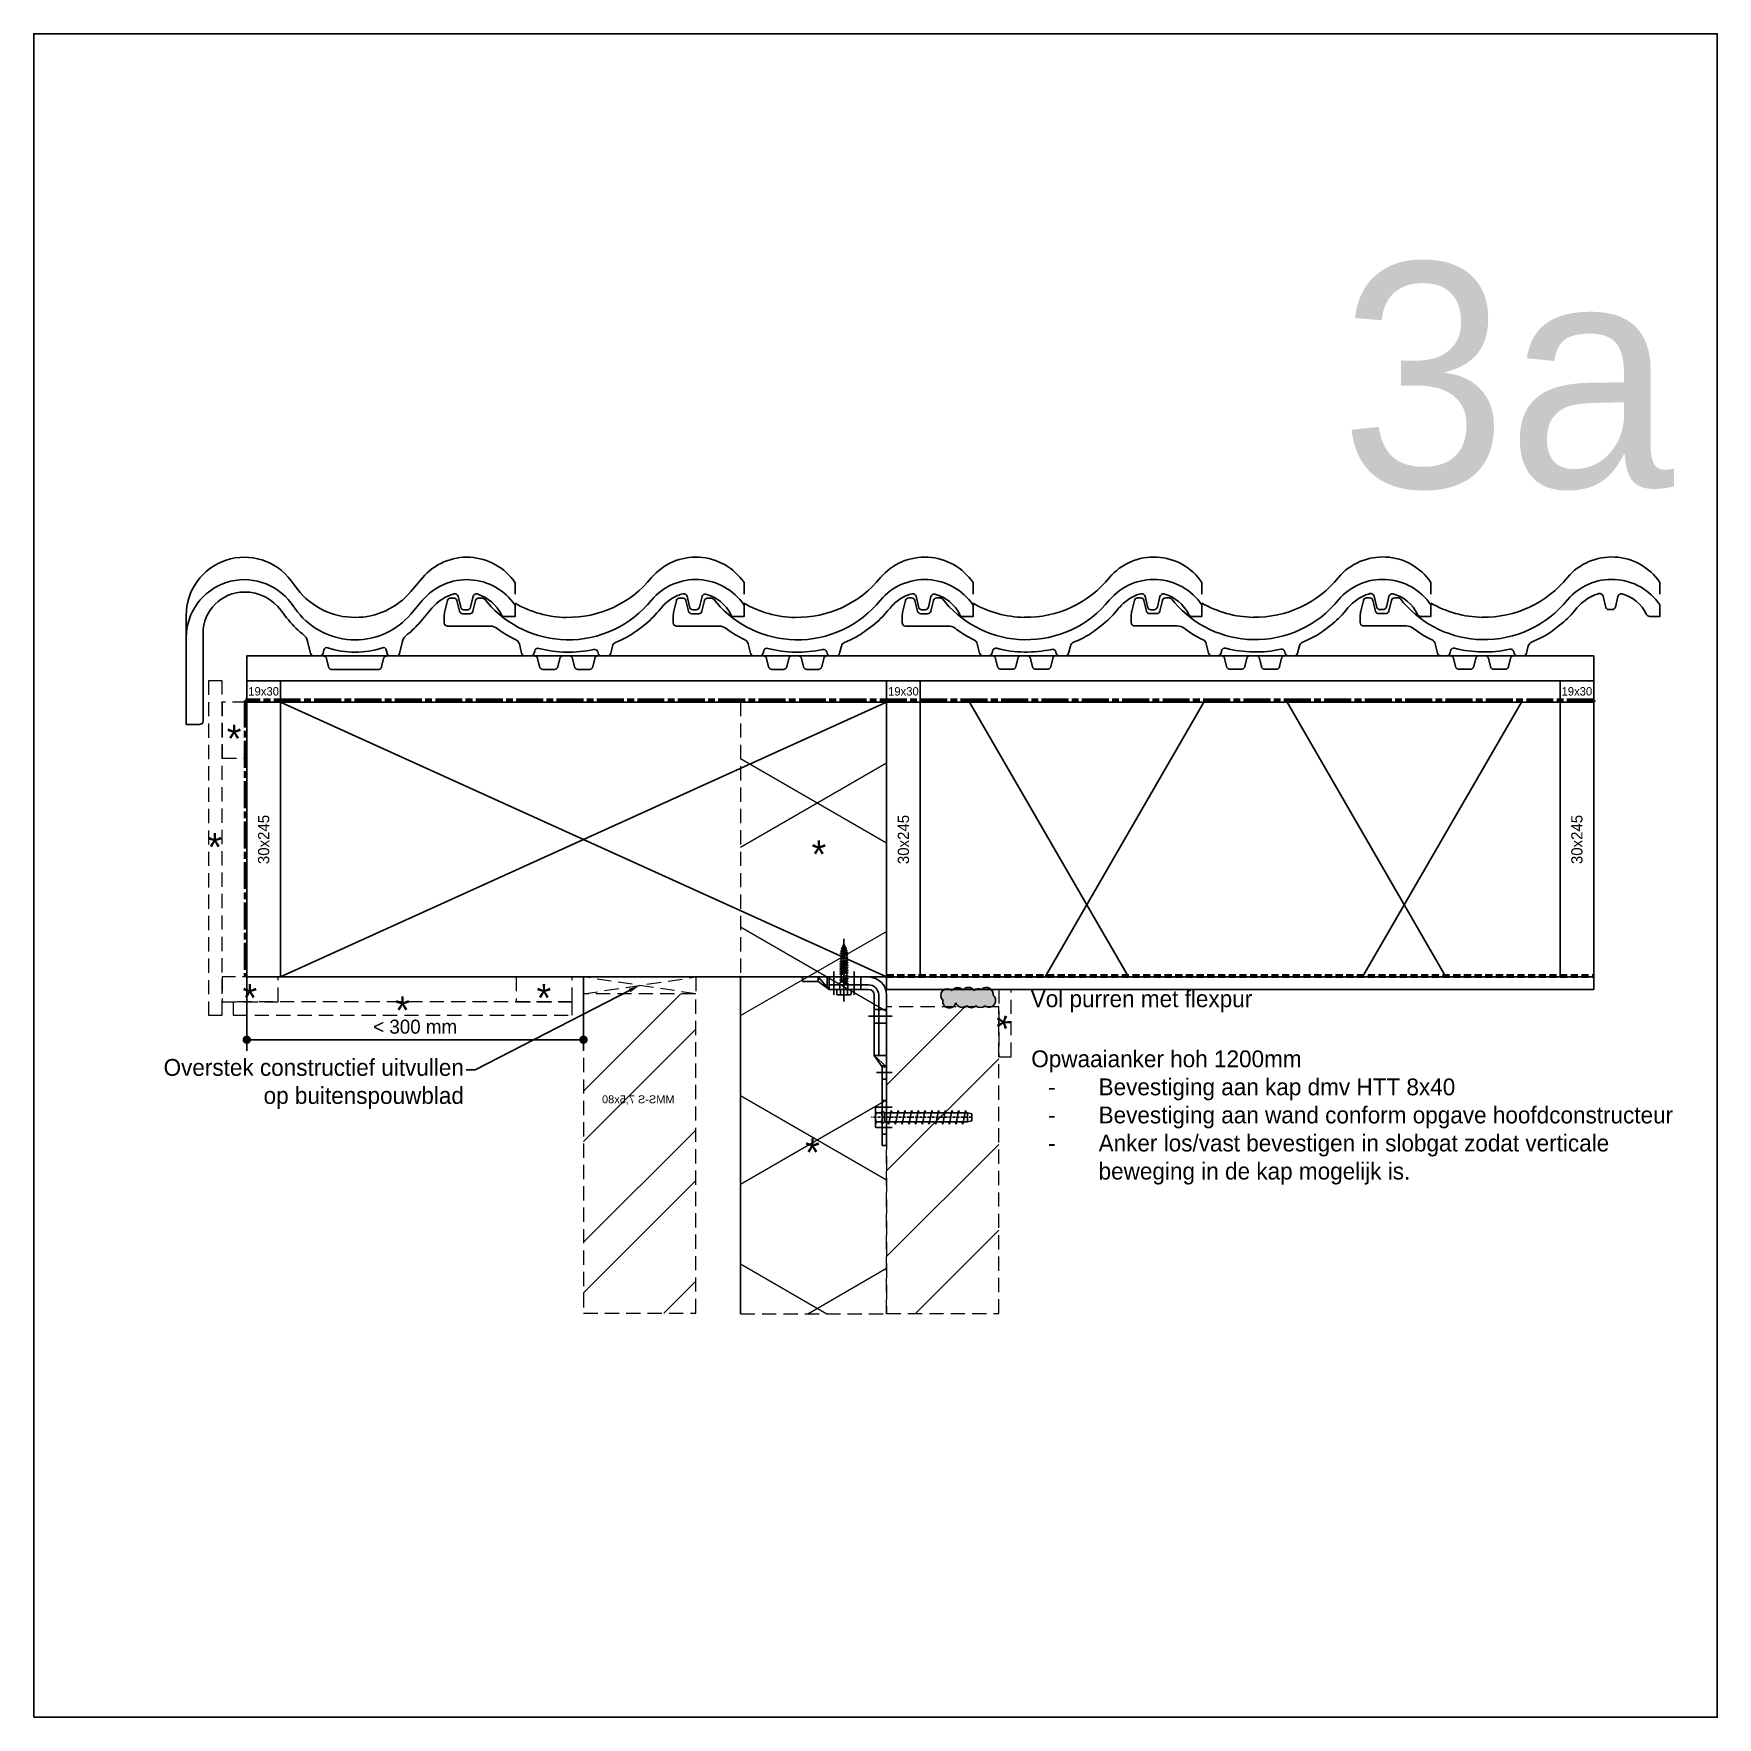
# Model space of a CAD drawing. Header units: millimetres. Extents: x -109306 to 269542, y -22401 to 197206.
# Drawn here: x 252542 to 254042, y -12974 to -11474 of the extents above; entities that cross this region are included whole.
import ezdxf
from ezdxf import colors
from ezdxf.entities.mleader import LeaderData, LeaderLine
from ezdxf.enums import TextEntityAlignment as Align
from ezdxf.math import Vec2, Vec3

# ---------------------------------------------------------------- set-up
doc = ezdxf.new("R2010")
doc.units = ezdxf.units.MM
for name, pattern in [('ACAD_ISO08W100', [36, 24, -3, 6, -3]), ('DASHDOT', [18.5, 12, -3, 0.5, -3]), ('DASHED', [19.049999999999997, 12.7, -6.35]), ('DASHED2', [9.524999999999999, 6.349999999999999, -3.174999999999999])]:
    doc.linetypes.add(name, pattern=pattern)
for name, color, linetype in [('EHP Bevestigingsmiddelen', 1, 'Continuous'), ('EHP Luchtdichting', 6, 'Continuous'), ('EHP Maatvoering', 1, 'Continuous'), ('EHP Tekst', 1, 'Continuous')]:
    doc.layers.add(name, color=color, linetype=linetype)
for name, color, linetype, lineweight in [('EHP Dampdichte folie', 3, 'DASHED2', 60), ('EHP Dampopen folie', 5, 'ACAD_ISO08W100', 60), ('EHP Derden', 8, 'DASHED', 13)]:
    doc.layers.add(name, color=color, linetype=linetype, lineweight=lineweight)
doc.layers.add('EHP Hulplijnen tekst niet printen', color=4, linetype='Continuous', plot=False)
doc.styles.add('BouwTek', font='arial.ttf')
doc.styles.get("Standard").update_dxf_attribs({"font": ''})
doc.styles.get('Standard').set_extended_font_data('Century Gothic')
doc.dimstyles.new('RFWOOD_FULL_DETAIL', dxfattribs={"dimscale": 5, "dimtxt": 2.5, "dimasz": 1.5, "dimexe": 2, "dimexo": 0, "dimgap": 1, "dimtad": 1, "dimdec": 0, "dimrnd": 0.001, "dimzin": 0, "dimdsep": 46, "dimtxsty": 'Standard', "dimblk1": 'DOT', "dimblk2": 'DOT', "dimsah": 1, "dimcen": 0.09, "dimdle": 2, "dimclrd": 6, "dimclre": 8, "dimclrt": 7, "dimazin": 0, "dimtfac": 1, "dimtdec": 0, "dimtix": 1, "dimtmove": 2, "dimatfit": 3, "dimfxl": 1, "dimtolj": 1, "dimtzin": 0, "dimarcsym": 0})

# ---------------------------------------------------------------- blocks, each defined once
blk = doc.blocks.new('*U732')
h = blk.add_hatch()
h.set_pattern_fill('ANSI32', color=0, scale=10)
h.set_pattern_definition([(45, (-2.842170943040401e-14, -215.6078754164402), (-67.35192090801866, 67.35192090801866), []), (45, (44.90129999999998, -215.6078754164402), (-67.35192090801866, 67.35192090801866), [])])
h.paths.add_polyline_path([(7.105427357601002e-15, 0), (100, -1.4210854715202e-14), (99.99999999999997, 284.3921245835598), (-2.842170943040401e-14, 284.3921245835598)])
at = {"color": 0}
blk.add_lwpolyline([(0, 0), (100, 0), (99.99999999999997, 284.3921245835598), (-2.842170943040401e-14, 284.3921245835598)], close=True, dxfattribs=at)
blk = doc.blocks.new('*U706')
h = blk.add_hatch()
h.set_pattern_fill('ISOLATIE', color=256, scale=129.9999999999988, angle=90.00000000000001, style=0, pattern_type=2)
h.set_pattern_definition([(150, (2.364686224609591e-12, 1.050131637030201e-27), (-64.99999999999936, -112.583302491976), []), (210, (2.364686224609591e-12, 1.050131637030201e-27), (64.9999999999994, -112.5833024919759), [])])
h.paths.add_polyline_path([(-129.9999999999996, 545.000016443372), (-129.9999999999988, -5.77315972805076e-14), (0, 0), (1.553966186667997e-12, 545.0000164433766), (-64.99999999999902, 545.0000164433744)])
blk.add_lwpolyline([(-129.9999999999996, 545.000016443372), (-129.9999999999988, -5.77315972805076e-14), (0, 0), (0, 0), (1.553966186667997e-12, 545.0000164433766), (-64.99999999999902, 545.0000164433744)], close=True)
blk = doc.blocks.new('BNOVH000A$2')
at = {"color": 1, "linetype": 'Continuous', "ltscale": 400}
for points in [[(45.592386, -53.586059, 0.232592), (121.575322, -18.130753, -0.494503), (204.000017, -22.588243), (204, -32.93457)], [(1.9e-05, -41.024791, 0.126341), (45.58945900000001, -53.731275)]]:
    blk.add_lwpolyline(points, format="xyb", dxfattribs=at)
at = {"color": 7, "linetype": 'Continuous', "ltscale": 400}
for points in [[(45.592386, -73.58605899999999, 0.232592), (121.575322, -38.13075300000001, -0.494503), (204.000017, -42.588243), (204, -52.858521), (194.875, -52.858521, -0.292827), (192.149783, -51.11279099999999, 0.223542), (170.094332, -32.852033, 0.414214), (166.57971, -35.136482), (164.266113, -44.5625, -0.346421), (161.349854, -46.85854699999999), (158.556641, -46.858521, -0.414214), (155.556641, -43.858521), (153.293213, -34.838989, 0.414214), (149.672974, -32.62670900000001, 0.08855700000000001), (140.130254, -36.63160300000001), (138.899536, -37.469849, 0.076541), (130.071862, -45.319056), (127.955322, -47.877319, -0.056075), (114.659558, -60.70658299999999), (108.661011, -65.319092, -0.059965), (94.763548, -73.569062), (89.578735, -75.85925300000001, 0.233616), (86.738502, -79.259638), (85.20129399999999, -85.627808, -0.346421), (82.285034, -87.923854), (77.009033, -87.923828, -0.346421), (74.092799, -85.627802), (73.79003900000001, -84.373779, 0.4142109999999999), (70.16982800000001, -82.16149200000001, -0.058465), (45.569881, -84.587471)], [(45.592408, -84.587402, -0.05844700000000001), (21.120639, -81.260894, 0.4227859999999999), (17.519728, -83.390025), (16.980347, -85.627808, -0.346421), (14.064087, -87.923854), (8.788086, -87.923828, -0.346421), (5.871852, -85.627802), (3.838379, -77.203979, 0.222432), (1.190827, -73.893491), (-0.357544, -73.129395), (-3.837891, -71.317627), (-7.476685000000001, -69.21264599999999), (-11.437134, -66.667847), (-14.688965, -64.353516), (-15.999023, -63.377563, 0.161461), (-21.973511, -61.396629), (-60.046753, -61.39660600000001, -0.414214), (-63.046753, -58.396607), (-63.046753, -52.776489, -0.059287), (-62.48829300000001, -48.083248), (-60.221436, -38.692627, -0.346421), (-57.305176, -36.39658), (-54.650146, -36.396606, -0.346421), (-51.733912, -38.692633), (-49.462891, -48.100586, 0.346421), (-46.546631, -50.396633), (-40.408691, -50.396484, 0.346418), (-37.492583, -48.10057800000001), (-35.221436, -38.692627, -0.346421), (-32.305176, -36.39658), (-29.294189, -36.396606, -0.226179), (-26.963456, -37.507776), (-24.622314, -40.396606, 0.213715), (45.59238, -73.586382)]]:
    blk.add_lwpolyline(points, format="xyb", dxfattribs=at)
at = {"color": 1, "linetype": 'Continuous', "ltscale": 400}
blk.add_lwpolyline([(77.009033, -87.923828), (14.064087, -87.923828)], dxfattribs=at)
at = {"color": 1, "linetype": 'DASHED2', "ltscale": 400}
for points in [[(17.174438, -87.923828, -0.346421), (20.090673, -90.21985500000001), (21.879028, -97.627808, 0.346418), (24.795166, -99.923736), (35.204712, -99.923828, 0.346421), (38.120946, -97.627801), (39.90918, -90.219849, -0.346421), (42.825439, -87.923802)], [(73.89855899999999, -87.923828, 0.346421), (70.982325, -90.21985500000001), (69.19397, -97.627808, -0.346418), (66.27783199999999, -99.923736), (55.868286, -99.923828, -0.346421), (52.952052, -97.627802), (51.163818, -90.219849, 0.346421), (48.24755800000001, -87.923802)]]:
    blk.add_lwpolyline(points, format="xyb", dxfattribs=at)
blk = doc.blocks.new('BNOVH708A$2')
at = {"color": 1, "linetype": 'Continuous', "ltscale": 400}
for points in [[(110.49939, -53.663574, 0.220627), (160.122191, -30.646905), (170.512207, -18.366943, -0.4960890000000001), (253.000171, -22.695805), (253, -32.93457)], [(-40, -149.010498), (-40, -51.870117, -0.7223970000000001), (53.516597, -20.947994), (59.16113299999999, -28.530029, 0.231646), (110.499397, -53.664827)]]:
    blk.add_lwpolyline(points, format="xyb", dxfattribs=at)
at = {"color": 7, "linetype": 'Continuous', "ltscale": 400}
for points in [[(110.500007, -84.664795, -0.081678), (86.161002, -80.662356, 0.446341), (82.712466, -82.521011), (81.943726, -85.70459, -0.346407), (79.027588, -88.000425), (73.751587, -88.000488, -0.34641), (70.83538100000001, -85.704577), (68.174438, -74.682129, 0.172778), (64.50206, -69.065289), (63.499023, -68.303223, -0.06636399999999999), (49.516721, -53.907146), (44.694824, -47.52002, 0.237391), (11.870608, -31.009372, 0.41421), (-24.991455, -67.871095), (-25, -146.010498, -0.414214), (-28, -149.010498), (-40, -149.010498), (-40, -71.871094, -0.722399), (53.516715, -40.94913), (59.16113299999999, -48.53125, 0.231647), (110.499397, -73.66614200000001)], [(110.49939, -73.664795, 0.220627), (160.122378, -50.648039), (170.512207, -38.368164, -0.4960890000000001), (252.999936, -42.696716), (253, -52.935303), (243.695679, -52.935303, -0.284369), (241.010958, -51.274062, 0.202325), (219.183568, -32.736117, 0.422576), (215.731153, -34.781817), (213.312866, -44.63916, -0.346421), (210.396725, -46.9353), (207.603394, -46.935303, -0.346421), (204.687159, -44.639276), (202.294922, -34.729492, 0.416647), (198.781493, -32.602533, 0.147992), (178.910039, -45.473095), (168.520142, -57.753174, -0.051314), (157.308292, -68.539615), (156.603638, -69.05761700000001, 0.176854), (152.804592, -74.769171), (150.164673, -85.70459, -0.346421), (147.248294, -88.00054300000001), (141.972412, -88.000488, -0.346418), (139.056185, -85.70449), (138.28772, -82.520996, 0.4463279999999999), (134.839078, -80.662126, -0.081682), (110.499988, -84.664845)]]:
    blk.add_lwpolyline(points, format="xyb", dxfattribs=at)
at = {"color": 1, "linetype": 'Continuous', "ltscale": 400}
blk.add_lwpolyline([(141.972412, -88.000488), (79.027466, -88.000488)], dxfattribs=at)
at = {"color": 1, "linetype": 'DASHED2', "ltscale": 400}
blk.add_lwpolyline([(138.861938, -88.000488, 0.346421), (135.945704, -90.296515), (134.157349, -97.70459, -0.346418), (131.241092, -100.000425), (89.75878900000001, -100.000488, -0.346421), (86.842555, -97.704462), (85.054321, -90.296631, 0.346421), (82.13818, -88.000491)], format="xyb", dxfattribs=at)
blk = doc.blocks.new('*U705')
h = blk.add_hatch()
h.set_pattern_fill('ISOLATIE', color=256, scale=244.9999999999975, style=0, pattern_type=2)
h.set_pattern_definition([(59.99999999999999, (0, -4.456524038687303e-12), (-212.1762239271853, 122.4999999999988), []), (120, (0, -4.456524038687303e-12), (-212.1762239271853, -122.4999999999987), [])])
h.paths.add_polyline_path([(569.9997119172252, 245.0000000000001), (0, 244.9999999999975), (0, 0), (569.9997119172339, -1.878378890497176e-12), (569.9997119172297, 122.4999999999991)])
blk.add_lwpolyline([(569.9997119172252, 245.0000000000001), (0, 244.9999999999975), (0, 0), (0, 0), (569.9997119172339, -1.878378890497176e-12), (569.9997119172297, 122.4999999999991)], close=True)
blk = doc.blocks.new('*U731')
h = blk.add_hatch()
h.set_pattern_fill('ANSI31', color=0, scale=17)
h.set_pattern_definition([(45, (0, 0), (-38.1660885145439, 38.1660885145439), [])])
h.paths.add_polyline_path([(99.99999999999997, 273.1353488022093), (-2.486899575160351e-14, 273.1353488022093), (3.552713678800501e-15, 5.684341886080801e-14), (99.99999999999999, 5.684341886080801e-14)])
at = {"color": 0}
blk.add_lwpolyline([(0, 0), (100, 0), (99.99999999999997, 273.1353488022093), (-2.842170943040401e-14, 273.1353488022093)], close=True, dxfattribs=at)
blk = doc.blocks.new('*U773')
blk.add_lwpolyline([(0, 0), (629.9997119169057, 0), (629.9997119169057, 11), (0, 11)], close=True)
blk = doc.blocks.new('*U753')
at = {"layer": 'EHP Luchtdichting'}
h = blk.add_hatch(color=256, dxfattribs=at)
h.dxf.hatch_style = 1
h.paths.add_polyline_path([(17.97759843484995, 6.701033137158445, 0.5009931629464284), (8.369659142077097, 6.442218687980644, 0.9851154384178544), (7.105427357601002e-15, -2.155247569103102, 0.9803917446527831), (11.76817132044754, -4.490560694216709, 0.5432578860194794), (21.46068808083244, -7.21113789483303, 0.3947850331532387), (29.65786921052789, -7.246099760520428, 0.3701170350084084), (37.46962585492904, -7.132079360571719, 0.9884348518990358), (44.9837491543077, 2.223051172029501, 0.7463641936139044), (34.64080124791234, 7.259944271381977, 0.3133491858978726), (27.82827717537232, 6.56387845980888, 0.5225869111324671)])
for centre, start, end in [((4.249297716562587, 2.080725626753555), 46.6284298213203, 224.9100278375493), ((13.27036341031687, 2.980557572958482), 38.3219227408045, 144.7641480450226), ((22.85524328130266, 3.206955182694209), 34.02034251008089, 144.384259526181), ((31.73535485930694, 2.010336544804695), 61.03723900159045, 130.6305988642216), ((39.0649711640636, 3.206955182694209), 350.5617818399565, 137.5071511889275), ((41.17227429106462, -2.410808921549737), 231.8947431954216, 50.56178183995671), ((5.907210330250173, -3.206373686267816), 169.9104195340665, 347.6413057235724), ((17.49690912049079, -2.706866993393724), 197.2944436649327, 311.3479246606533), ((25.57796785237284, -2.846735612404863), 226.6688991949124, 312.8423583533614), ((33.49728130617957, -2.635360691806646), 230.2154865366231, 311.4569730964595)]:
    blk.add_arc(centre, 6, start, end)
at = {"layer": 'EHP Tekst', "insert": (78.42660920917126, 6.621373258308957), "char_height": 15, "attachment_point": 1}
blk.add_mtext('Vol purren met flexpur', dxfattribs=at)
blk = doc.blocks.new('*U786')
blk.add_lwpolyline([(0, 0), (-1.230127111284674e-13, 245.0000000000001), (-30.00000000000011, 245.0000000000001), (-30, -1.332267629550188e-14)], close=True)
at = {"color": 1, "flags": 8}
blk.add_attdef('30X245', text='', height=10, rotation=90.00000000000001, dxfattribs=at).set_placement((-15.00000003211218, 122.5), align=Align.MIDDLE_CENTER)
blk = doc.blocks.new('*U787')
blk.add_lwpolyline([(0, 0), (30, 0), (30, 19), (0, 19)], close=True)
at = {"color": 1, "flags": 8}
blk.add_attdef('19X30', text='', height=7.5, dxfattribs=at).set_placement((14.99999999999999, 9.5), align=Align.MIDDLE_CENTER)
blk = doc.blocks.new('_DOT')
at = {"color": 0, "linetype": 'ByBlock'}
blk.add_line((-0.5, 0), (-1, 0), dxfattribs=at)
at = {"color": 0, "linetype": 'ByBlock', "const_width": 0.5}
blk.add_lwpolyline([(-0.25, 0, 1), (0.25, 0, 1)], format="xyb", close=True, dxfattribs=at)
blk = doc.blocks.new('*D859')
at = {"layer": 'Defpoints', "color": 0, "transparency": 16777216}
for p in [(252731.7076912734, -12314.11227824735), (253031.7080725903, -12314.11235137474), (253031.7080725903, -12370.0074834538)]:
    blk.add_point(p, dxfattribs=at)
at = {"layer": 'EHP Maatvoering', "color": 8, "lineweight": -2, "transparency": 16777216}
for p, q in [((252731.7076912734, -12314.11227824735), (252731.7076912734, -12380.0074834538)), ((253031.7080725903, -12314.11235137474), (253031.7080725903, -12380.0074834538))]:
    blk.add_line(p, q, dxfattribs=at)
at = {"layer": 'EHP Maatvoering', "color": 6, "lineweight": -2, "transparency": 16777216}
blk.add_line((252739.2076912734, -12370.0074834538), (253024.2080725903, -12370.0074834538), dxfattribs=at)
at = {"layer": 'EHP Maatvoering', "color": 6, "lineweight": -2, "transparency": 16777216, "xscale": 7.5, "yscale": 7.5, "zscale": 7.5, "rotation": 180}
blk.add_blockref('_DOT', (252731.7076912734, -12370.0074834538), dxfattribs=at)
at = {"layer": 'EHP Maatvoering', "color": 6, "lineweight": -2, "transparency": 16777216, "xscale": 7.5, "yscale": 7.5, "zscale": 7.5}
blk.add_blockref('_DOT', (253031.7080725903, -12370.0074834538), dxfattribs=at)
at = {"layer": 'EHP Maatvoering', "color": 7, "transparency": 16777216, "insert": (252881.7078819319, -12358.44307148915), "char_height": 12.5, "attachment_point": 5}
blk.add_mtext('\\A1;< 300 mm', dxfattribs=at)
blk = doc.blocks.new('7.5x80')
at = {"color": 1}
for p, q in [((-9, 0.2559569999993982), (-9, 5.652092999999695)), ((-8.405010999998922, 5.893807000000379), (8.38641600000119, 5.893807000000379)), ((-8.405010999998922, 0), (8.38641600000119, 0)), ((-5.682356000001164, 0), (-4, -2.10619300000053)), ((-4, 1.167035000000396), (-4, 4.741014999999607)), ((4, 1.167035000000396), (4, 4.741014999999607)), ((4, -2.10619300000053), (5.682356000001164, 0)), ((9, 0.2559569999993982), (9, 5.652092999999695)), ((-6, -8.181818000000021), (6, -6)), ((-6, -8.181818000000021), (-4, -9)), ((-6, -14.18181800000002), (6, -12)), ((-6, -14.18181800000002), (-4, -15)), ((-4, -76), (-4, -2.10619300000053)), ((-4, -2.10619300000053), (4, -2.10619300000053)), ((4, -76), (4, -2.10619300000053)), ((4, -5.181818000000021), (6, -6)), ((4, -11.18181800000002), (6, -12)), ((-6, -20.18181800000002), (6, -18)), ((-6, -20.18181800000002), (-4, -21)), ((-6, -26.18181800000002), (6, -24)), ((-6, -26.18181800000002), (-4, -27)), ((-6, -32.18181800000002), (6, -30)), ((4, -17.18181800000002), (6, -18)), ((4, -23.18181800000002), (6, -24)), ((4, -29.18181800000002), (6, -30)), ((-6, -32.18181800000002), (-4, -33)), ((-6, -38.18181800000002), (6, -36)), ((-6, -38.18181800000002), (-4, -39)), ((-6, -44.18181800000002), (6, -42)), ((-6, -44.18181800000002), (-4, -45)), ((4, -35.18181800000002), (6, -36)), ((4, -41.18181800000002), (6, -42)), ((-6, -50.18181800000002), (6, -48)), ((-6, -50.18181800000002), (-4, -51)), ((-6, -56.18181800000002), (6, -54)), ((-6, -56.18181800000002), (-4, -57)), ((-6, -62.18181800000002), (6, -60)), ((4, -47.18181800000002), (6, -48)), ((4, -53.18181800000002), (6, -54)), ((4, -59.18181800000002), (6, -60)), ((-6, -62.18181800000002), (-4, -63)), ((-6, -68.18181800000002), (6, -66)), ((-6, -68.18181800000002), (-4, -69)), ((-6, -74.18181800000002), (6, -72)), ((-6, -74.18181800000002), (-4, -75)), ((4, -65.18181800000002), (6, -66)), ((4, -71.18181800000002), (6, -72)), ((-4, -76), (4, -76)), ((-4, -76), (-3, -80)), ((-3, -80), (3, -80)), ((3, -80), (4, -76))]:
    blk.add_line(p, q, dxfattribs=at)
at = {"color": 1, "linetype": 'DASHDOT', "ltscale": 0.2}
blk.add_line((0, -80), (0, 9.550710999999865), dxfattribs=at)
at = {"color": 1}
for centre, radius, start, end in [((-8.405010999998922, 5.052662000000055), 0.844588, 93.10600000007227, 136.2379999999858), ((-8.405010999998922, 0.8509469999999055), 0.844588, 223.7620000000142, 266.8939999999277), ((-6.528705000000627, 3.342463999999381), 3.346741, 270, 319.4000000000457), ((-6.528705000000627, 2.565585000000283), 3.347038, 40.59999999995435, 83.92180500004196), ((-1.452701999998681, 2.565585000000283), 3.34702, 86.33069999998425, 139.4049999998976), ((-1.452701999998681, 3.342463999999381), 3.346741, 220.5950000001024, 273.6700000001035), ((1.471294999999373, 2.565585000000283), 3.347038, 40.59999999995435, 93.67420000004313), ((1.471294999999373, 3.342463999999381), 3.346741, 266.3259999999944, 319.4000000000457), ((6.547298000001319, 2.565585000000283), 3.34702, 86.33069999998425, 139.4049999998976), ((6.547298000001319, 3.342463999999381), 3.346741, 220.5950000001024, 273.6700000001035), ((8.405010999998922, 5.052662000000055), 0.844588, 43.76200000001416, 86.89399999992774), ((8.405010999998922, 0.8553879999999481), 0.844588, 273.1060000000723, 316.2379999999858)]:
    blk.add_arc(centre, radius, start, end, dxfattribs=at)
blk = doc.blocks.new('*U858')
blk.add_blockref('7.5x80', (0, 0))
at = {"layer": 'EHP Hulplijnen tekst niet printen', "insert": (-15.36094494551799, 217.1996690303858), "char_height": 7, "attachment_point": 5, "rotation": 90, "style": 'BouwTek'}
blk.add_mtext_dynamic_manual_height_columns('MMS-S 7,5x80', width=580.1215574265989, gutter_width=9, heights=[0], dxfattribs=at)
blk = doc.blocks.new('*U857')
at = {"color": 0, "linetype": 'ByBlock'}
for p, q in [((0, 3.500000000000004), (5.300206193627673, 3.500000000000004)), ((0, -3.499999999999996), (6.097363820561441, -3.499999999999996))]:
    blk.add_line(p, q, dxfattribs=at)
blk.add_lwpolyline([(-5, 5.35085296108446), (-5, -5.639528095693091, 0.4773415824535511), (-4, -6.350852961084453), (0, -6.350852961084453), (0, 6.35085296108446), (-4, 6.35085296108446, 0.414213562373095)], format="xyb", close=True, dxfattribs=at)
blk.add_lwpolyline([(0, -3.1754264805495), (-4, -3.1754264805495, -0.4142135623730932), (-5, -2.1754264805495), (-5, 2.175426480534956, -0.4142135623730986), (-4, 3.175426480534956), (0, 3.175426480534956)], format="xyb", dxfattribs=at)
for points in [[(5.300206193627673, 3.552713678800501e-15), (5.300206193627673, 3.500000000000004), (6.086444042361109, 2.516587842459561), (5.300206193627673, 3.552713678800501e-15)], [(6.086444042361109, 2.516587842459561), (7.00841226799821, 2.516587842459561)], [(6.097363820561441, -3.499999999999996), (7.187006991633098, 3.500000000000004)], [(6.097363820561441, -0.3162736933008965), (7.187006991633098, 3.500000000000004), (7.727742168310215, 2.516587842459561), (6.097363820561441, -3.499999999999996)], [(7.727742168310215, -2.499999999999996), (9.37061497051036, 3.500000000000004), (9.911350147172925, 2.516587842459561), (8.280971799438703, -3.499999999999996), (7.727742168310215, -2.499999999999996), (9.37061497051036, 3.500000000000004), (8.280971799438703, -3.499999999999996)], [(7.727742168310215, 2.516587842459561), (9.192020246875472, 2.516587842459561)], [(11.59259316504176, 2.516587842459561), (9.911350147172925, 2.516587842459561)], [(10.1283150864765, -2.499999999999996), (11.77118788867665, 3.500000000000004), (12.31192306535377, 2.516587842459561), (10.68154471760499, -3.499999999999996), (10.1283150864765, -2.499999999999996), (11.77118788867665, 3.500000000000004), (10.68154471760499, -3.499999999999996)], [(14.41052283960744, 2.516587842459561), (12.31192306535377, 2.516587842459561)], [(13.2569185034663, -2.499999999999996), (14.89979130566644, 3.500000000000004), (15.44052648234356, 2.516587842459561), (13.81014813459478, -3.499999999999996), (13.2569185034663, -2.499999999999996), (14.89979130566644, 3.500000000000004), (13.81014813459478, -3.499999999999996)], [(15.44052648234356, -2.499999999999996), (17.08339928452915, 3.500000000000004), (17.62413446120627, 2.516587842459561), (15.99375611345749, -3.499999999999996), (15.44052648234356, -2.499999999999996), (17.08339928452915, 3.500000000000004), (15.99375611345749, -3.499999999999996)], [(15.44052648234356, 2.516587842459561), (16.90480456089426, 2.516587842459561)], [(17.62413446120627, -2.499999999999996), (19.26700726340641, 3.500000000000004), (19.80774244006898, 2.516587842459561), (18.17736409233476, -3.499999999999996), (17.62413446120627, -2.499999999999996), (19.26700726340641, 3.500000000000004), (18.17736409233476, -3.499999999999996)], [(17.62413446120627, 2.516587842459561), (19.08841253977153, 2.516587842459561)], [(19.80774244006898, -2.499999999999996), (21.45061524228367, 3.500000000000004), (21.99135041894624, 2.516587842459561), (20.36097207119747, -3.499999999999996), (19.80774244006898, -2.499999999999996), (21.45061524228367, 3.500000000000004), (20.36097207119747, -3.499999999999996)], [(19.80774244006898, 2.516587842459561), (21.27202051864879, 2.516587842459561)], [(21.99135041894624, -2.499999999999996), (23.63422322114639, 3.500000000000004), (24.17495839780895, 2.516587842459561), (22.54458005006018, -3.499999999999996), (21.99135041894624, -2.499999999999996), (23.63422322114639, 3.500000000000004), (22.54458005006018, -3.499999999999996)], [(21.99135041894624, 2.516587842459561), (23.4556284975115, 2.516587842459561)], [(21.99135041894624, 2.516587842459561), (22.40012861309515, 2.516587842459561)], [(24.17495839780895, 2.516587842459561), (25.61066666927945, 2.516587842459561)], [(24.22858509862272, -2.451340227649776), (25.73629616959079, 3.25194443437795), (26.35856637668621, 2.516587842459561), (24.7818147297512, -3.451340227649776), (24.22858509862272, -2.451340227649776), (25.73629616959079, 3.25194443437795), (24.7818147297512, -3.451340227649776)], [(25.61066666927945, 2.516587842459561), (25.61224244420009, 2.516587842459561)], [(26.35856637668621, 2.516587842459561), (28.16465953312581, 2.516587842459561)], [(26.72917323249567, 2.516587842459561), (28.16488150395162, 2.516587842459561)], [(26.78279993329488, -2.415898418752473), (28.29051100426295, 3.25194443437795), (28.91278121137293, 2.516587842459561), (27.33602956442337, -3.415898418752473), (26.78279993329488, -2.415898418752473), (28.29051100426295, 3.25194443437795), (27.33602956442337, -3.415898418752473)], [(28.90139757635188, 2.530040247787841), (30.53496494058345, 2.487067792637394)], [(29.30658596049761, -2.352857594247322), (30.64029898056469, 3.203284102040929), (31.26256918766012, 2.467927510122539), (29.8598155916261, -3.194353122904428), (29.30658596049761, -2.352857594247322), (30.64029898056469, 3.203284102040929), (29.8598155916261, -3.194353122904428)], [(31.26256918766012, 2.467927510122539), (32.61620809900342, 2.341096145784835)], [(31.40929719089763, -2.330167866151893), (32.74301021096471, 3.203284102040929), (33.36528041806014, 2.467927510122539), (31.96252682202612, -3.17166339482355), (31.40929719089763, -2.330167866151893), (32.74301021096471, 3.203284102040929), (31.96252682202612, -3.17166339482355)], [(33.30651605418825, 2.276416637061633), (34.55666481480876, 2.159281948028369)], [(33.59436251821171, -2.159752397797998), (34.68264649645425, 2.705777096271053), (35.19574584929796, 1.902351320080928), (34.06112803029828, -2.820053727045885), (33.59436251821171, -2.159752397797998), (34.68264649645425, 2.705777096271053), (34.06112803029828, -2.820053727045885)], [(35.19574584929796, 1.902351320080928), (36.4614227504062, 1.603785699757285)], [(35.69397177723295, -1.662979292217639), (36.60468408337329, 2.157090105043611), (37.04590353462845, 1.262906108007886), (36.14213180975639, -2.232521709127465), (35.69397177723295, -1.662979292217639), (36.60468408337329, 2.157090105043611), (36.14213180975639, -2.232521709127465)], [(40.44551521918038, 3.552713678800501e-15), (36.33555049482675, -1.445949370172453)], [(37.04590353462845, 1.262906108007886), (40.44551521918038, 3.552713678800501e-15)], [(7.727742168310215, -2.499999999999996), (6.278971015737625, -2.499999999999996)], [(7.727742168310215, -2.499999999999996), (7.108902277599555, -2.499999999999996)], [(7.727742168310215, -2.499999999999996), (7.230067888667691, -2.499999999999996)], [(10.1283150864765, -2.499999999999996), (8.574108981105383, -2.499999999999996)], [(12.94624476104218, -2.499999999999996), (11.01035433825746, -2.499999999999996)], [(15.44052648234356, -2.499999999999996), (13.99175532977097, -2.499999999999996)], [(17.62413446120627, -2.499999999999996), (16.17536330863368, -2.499999999999996)], [(19.80774244006898, -2.499999999999996), (18.35897128751094, -2.499999999999996)], [(21.99135041894624, -2.499999999999996), (20.54257926637365, -2.499999999999996)], [(24.23312940778851, -2.437514989898769), (22.73698947844969, -2.440518693707414)], [(24.95406402823573, -2.430293445679123), (26.78279993329488, -2.415898418752473)], [(27.66557140588702, -2.403975108230949), (29.30658596049761, -2.352857594247322)], [(29.99249410885386, -2.292208688333627), (31.44463662216731, -2.211848493403519)], [(32.1075589080865, -2.185521161634821), (33.62321805134707, -2.057259007618992)], [(34.20228366141964, -1.997423420994888), (34.25177502332372, -1.993047329291581)], [(35.69437715913227, -1.661941527476298), (34.25177502332372, -1.993047329291581)]]:
    blk.add_lwpolyline(points, dxfattribs=at)
at = {"color": 0, "linetype": 'ByBlock', "ltscale": 0.5}
blk.add_lwpolyline([(44.85795265981869, -7.272404900504625e-12), (-10.83991717580648, -7.272404900504625e-12)], dxfattribs=at)
at = {"color": 0, "linetype": 'ByBlock'}
for centre, start, end in [((-4, 4.175426480534956), 180, 270), ((-4, -4.1754264805495), 90, 180)]:
    blk.add_arc(centre, 1.00000000000034, start, end, dxfattribs=at)
blk = doc.blocks.new('*U854')
for p, q in [((15.99999999999999, 4.717949072442852e-15), (74.99999999999999, 5.462040907698512e-15)), ((22.99999999999999, 5.22773955716138e-15), (22.99999999999999, -11)), ((28.99999999999999, 5.000000000000005), (28.99999999999998, -16)), ((46.99999999999999, 5.199235808224654e-15), (28.99999999999999, 4.776524410077137e-15)), ((46.99999999999999, 5.000000000000005), (46.99999999999999, -16)), ((50.99999999999999, 1.614741384344912e-16), (50.99999999999999, -11)), ((50.99999999999999, -11), (60.99999999999999, 8.89746259460957e-16)), ((52.99999999999999, 5.636199080840535e-15), (52.99999999999999, -9.6)), ((60.99999999999999, 8.89746259460957e-16), (60.99999999999999, -4)), ((74.99999999999999, 5.462040907698512e-15), (74.99999999999999, -3.999999999999995)), ((50.99999999999999, -7), (15.99999999999999, -6.999999999999996)), ((50.99999999999999, -11), (15.99999999999998, -11)), ((46.99999999999999, -11), (28.99999999999999, -11)), ((50.99999999999999, -11), (60.99999999999999, -4)), ((60.99999999999999, -4), (74.99999999999999, -3.999999999999995)), ((-1.617028959383777e-14, -15.99999999999999), (-4.158847272008294e-15, -150)), ((-1.065690307512833e-14, -29), (10.99999999999999, -29)), ((6.999999999999991, -70), (6.999999999999998, -16)), ((10.99999999999998, -16), (10.99999999999999, -70)), ((-5.000000000000012, -35), (15.99999999999999, -34.99999999999999)), ((-1.212647923410515e-14, -41), (10.99999999999999, -40.99999999999999)), ((-8.572527594031473e-15, -70), (10.99999999999999, -70)), ((10.99999999999999, -70), (-9.797174393178826e-15, -80)), ((10.99999999999999, -70), (3.99999999999999, -80)), ((-5.000000000000011, -85), (8.99999999999999, -85)), ((-9.674709713264091e-15, -79), (4.699999999999993, -79)), ((-9.797174393178826e-15, -80), (3.99999999999999, -80)), ((3.99999999999999, -80), (3.999999999999996, -150)), ((-4.038858514639912e-15, -91), (3.999999999999989, -91)), ((-5.000000000000007, -116), (8.999999999999993, -116)), ((-6.365687433019883e-15, -110), (3.999999999999994, -110)), ((-6.365687433019883e-15, -110), (-2.934200472860942e-15, -140)), ((3.999999999999997, -140), (3.999999999999994, -110)), ((-5.000000000000005, -134), (8.999999999999998, -134)), ((-2.934200472860942e-15, -140), (3.999999999999997, -140)), ((-4.158847272008294e-15, -150), (3.999999999999996, -150))]:
    blk.add_line(p, q)
for radius in [16, 9, 5]:
    blk.add_arc((15.99999999999998, -16), radius, 90, 180)
at = {"layer": 'EHP Bevestigingsmiddelen'}
for name, p, rotation in [('*U857', (37.99999999999999, -11), 89.99999999999997), ('*U858', (3.999999999999996, -125), 269.9999999999999)]:
    blk.add_blockref(name, p, dxfattribs=dict(at, rotation=rotation))

msp = doc.modelspace()

# ---------------------------------------------------------------- linework, layer by layer
for p, q in [((253331.7076912733, -12069.11222986564), (253901.7077072821, -12069.11222986564)), ((253171.7076912733, -12314.11224630901), (253171.7076912733, -12614.11224630901))]:
    msp.add_line(p, q)
msp.add_lwpolyline([(252731.7076914965, -12050.11227882322), (253931.7076914965, -12050.11227882322), (253931.7076914965, -12028.11227882322), (252731.7076914965, -12028.11227882322)], close=True)
msp.add_lwpolyline([(252761.7076912734, -12069.11227882322), (252761.7076912734, -12314.11224630901), (253301.7079953652, -12314.11224630901), (253301.7079953652, -12069.11224630901), (252761.7076912734, -12069.11227882322), (253301.7079953652, -12314.11224630901), (253301.7079953652, -12069.11224630901), (252761.7076912734, -12314.11224630901)])
at = {"layer": 'EHP Dampdichte folie'}
msp.add_line((253301.7076912733, -12313.11224630901), (253931.7077072821, -12313.11224630901), dxfattribs=at)
at = {"layer": 'EHP Dampopen folie'}
msp.add_lwpolyline([(253931.7077072821, -12068.70703491951), (253931.7077072821, -12067.70703491951), (252731.7076912734, -12067.70703491951), (252730.7076912734, -12067.70703491951), (252730.7076912734, -12313.11224573317), (252730.7076912734, -12313.11224573317), (252730.7076912734, -12313.11224573317)], dxfattribs=at)
at = {"layer": 'EHP Derden'}
for points in [[(252709.7076912803, -12348.11224573317), (252709.7076912803, -12050.11227882322), (252697.7076912803, -12050.11227882322), (252697.7076912803, -12348.11224573317)], [(252709.7076912734, -12119.11224644375), (252731.7076912734, -12119.11224644375), (252731.7076912734, -12069.11224630901), (252709.7076912734, -12069.11224630901)], [(252709.7076912803, -12314.11224573317), (252709.7076912803, -12336.11224573317), (252759.707691415, -12336.11224573317), (252759.707691415, -12314.11224573317)], [(252971.7075728808, -12314.11224630901), (252971.7075728808, -12336.11224630901), (253021.7075730155, -12336.11224630901), (253021.7075730155, -12314.11224630901)], [(253401.7079953652, -12325.11224630901), (253401.7079953652, -12385.11224630901), (253412.7079953652, -12385.11224630901), (253412.7079953652, -12325.11224630901)], [(252719.7076912803, -12348.11224573317), (253021.7076912734, -12348.11224573317), (253021.7076912734, -12336.11224573317), (252719.7076912803, -12336.11224573317)]]:
    msp.add_lwpolyline(points, close=True, dxfattribs=at)
msp.add_lwpolyline([(253031.7078275361, -12329.11214108691), (253031.7078433193, -12314.11224630901), (253131.7078433193, -12314.1123515311), (253131.7078275361, -12329.112246309), (253031.7078268759, -12329.112246309), (253131.7078433193, -12314.1123515311), (253131.7078275361, -12329.112246309), (253031.7078268759, -12314.11224630901)], dxfattribs=at)
at = {"layer": 'EHP Hulplijnen tekst niet printen'}
msp.add_lwpolyline([(252541.8415594435, -12973.68572610809), (254041.8415594435, -12973.68572610809), (254041.8415594435, -11473.68572610809), (252541.8415594435, -11473.68572610809)], close=True, dxfattribs=at)

# ---------------------------------------------------------------- block references
for name, p in [('BNOVH708A$2', (252717.7076912803, -11940.11179082321)), ('BNOVH000A$2', (252970.7076912803, -11940.11179082321)), ('BNOVH000A$2', (253174.7076911526, -11940.11212849665)), ('BNOVH000A$2', (253378.7076911526, -11940.03534649665)), ('BNOVH000A$2', (253582.7076911526, -11939.95856449664)), ('BNOVH000A$2', (253786.707691025, -11939.95890217008)), ('*U705', (253331.7079953648, -12314.11224630901)), ('*U753', (253351.7079871435, -12332.61229892005))]:
    msp.add_blockref(name, p)
ref = msp.add_blockref('*U787', (252731.7076912733, -12069.11224630901))
ref.add_attrib('19X30', '19x30', dxfattribs={"color": 1, "height": 7.5}).set_placement((252746.7076912733, -12059.61224630901), align=Align.MIDDLE_CENTER)
ref = msp.add_blockref('*U787', (253301.7079953652, -12069.11235153078))
ref.add_attrib('19X30', '19x30', dxfattribs={"color": 1, "height": 7.5}).set_placement((253316.7079953652, -12059.61235153077), align=Align.MIDDLE_CENTER)
ref = msp.add_blockref('*U787', (253901.7077072821, -12069.11224630901))
ref.add_attrib('19X30', '19x30', dxfattribs={"color": 1, "height": 7.5}).set_placement((253916.7077072821, -12059.61224630901), align=Align.MIDDLE_CENTER)
ref = msp.add_blockref('*U786', (252761.7076912734, -12314.11224630901))
ref.add_attrib('30X245', '30x245', dxfattribs={"color": 1, "height": 10, "rotation": 90}).set_placement((252746.7076912412, -12191.61224630901), align=Align.MIDDLE_CENTER)
ref = msp.add_blockref('*U786', (253331.7079953648, -12314.11224630901))
ref.add_attrib('30X245', '30x245', dxfattribs={"color": 1, "height": 10, "rotation": 90}).set_placement((253316.7079953327, -12191.61224630903), align=Align.MIDDLE_CENTER)
ref = msp.add_blockref('*U786', (253931.7077072821, -12314.11224630901))
ref.add_attrib('30X245', '30x245', dxfattribs={"color": 1, "height": 10, "rotation": 90}).set_placement((253916.70770725, -12191.61224630901), align=Align.MIDDLE_CENTER)
at = {"xscale": -1}
msp.add_blockref('*U854', (253301.7076912732, -12314.11224630901), dxfattribs=at)
at = {"xscale": -1, "rotation": 180}
msp.add_blockref('*U773', (253301.7079953652, -12314.11224630901), dxfattribs=at)
at = {"layer": 'EHP Derden'}
for name, p in [('*U706', (253301.7076912732, -12614.11236797416)), ('*U732', (253031.7072414334, -12613.50437089255)), ('*U731', (253301.7076912732, -12613.90962972301))]:
    msp.add_blockref(name, p, dxfattribs=at)

# ---------------------------------------------------------------- texts
for p in [(252713.9252234969, -12114.23985338669, 688), (252696.705277228, -12210.79698846341, 688), (253234.8800776376, -12217.23647301611, 688), (252727.9252235712, -12345.23985274349, 688), (252989.9251051716, -12345.23985331935, 688), (252863.9252235003, -12356.23985274349, 688), (253229.1559198881, -12482.867655704, 688)]:
    msp.add_text('*', height=25).set_placement(p)
msp.add_text('*', height=25, rotation=270).set_placement((253387.5908850597, -12347.90112968914, 688))
at = {"layer": 'EHP Hulplijnen tekst niet printen'}
msp.add_text('3a', height=200, dxfattribs=at).set_placement((253705.8021350482, -11877.87514933231))
at = {"layer": 'EHP Tekst', "insert": (253430.6173507581, -12379.51333109227), "char_height": 15, "attachment_point": 1}
msp.add_mtext_dynamic_manual_height_columns('Opwaaianker hoh 1200mm\\P\\pi-45,l60,t60;-^IBevestiging aan kap dmv HTT 8x40\\P-^IBevestiging aan wand conform opgave hoofdconstructeur\\P-^IAnker los/vast bevestigen in slobgat zodat verticale beweging in de kap mogelijk is. ', width=549.9150213017347, gutter_width=100, heights=[225.9630127812773], dxfattribs=at)

# ---------------------------------------------------------------- dimensions: what is measured, and where the dimension line sits
at = {"layer": 'EHP Maatvoering'}
dim = msp.add_linear_dim(base=(253031.7080725903, -12370.0074834538), p1=(252731.7076912734, -12314.11227824735), p2=(253031.7080725903, -12314.11235137474), text='< 300 mm', dimstyle='RFWOOD_FULL_DETAIL', dxfattribs=at)
dim.commit()
dim.dimension.update_dxf_attribs({"geometry": '*D859', "text_midpoint": (252881.7078819319, -12358.44307148915)})

# ---------------------------------------------------------------- leaders
at = {"layer": 'EHP Tekst'}
ml = msp.add_multileader_mtext('Standard', dxfattribs=at)
ml.set_content('Overstek constructief uitvullen\\Pop buitenspouwblad', color=256)
ml.set_leader_properties()
ml.build(insert=Vec2(0, 0))
ml.multileader.update_dxf_attribs({"arrow_head_size": 10})
ctx = ml.context
ctx.base_point, ctx.char_height, ctx.arrow_head_size, ctx.plane_origin = Vec3(252623.522217446, -12396.69502713857), 15, 10, Vec3(253081.707827206, -12321.612246309)
ctx.text_align_type = 2
notes = []
notes.append((ctx, [(0, (1, 1, 0), (252935.1449230884, -12396.69502713857), (-1, 0), 8, [(0, [(253081.707827206, -12321.61224630901)], 0, [])])]))
ctx.mtext.insert, ctx.mtext.alignment, ctx.mtext.flow_direction = Vec3(252925.1449230884, -12387.16579532348), 3, 5
for ctx, leaders in notes:
    for number, flags, end, landing, length, lines in leaders:
        leader = LeaderData()
        leader.index, (leader.has_last_leader_line, leader.has_dogleg_vector, leader.attachment_direction) = number, flags
        leader.last_leader_point, leader.dogleg_vector, leader.dogleg_length = Vec3(end), Vec3(landing), length
        for number, points, colour, breaks in lines:
            line = LeaderLine()
            line.index, line.vertices, line.color, line.breaks = number, Vec3.list(points), colors.encode_raw_color(colour), breaks
            leader.lines.append(line)
        ctx.leaders.append(leader)

doc.saveas('drawing.dxf')
